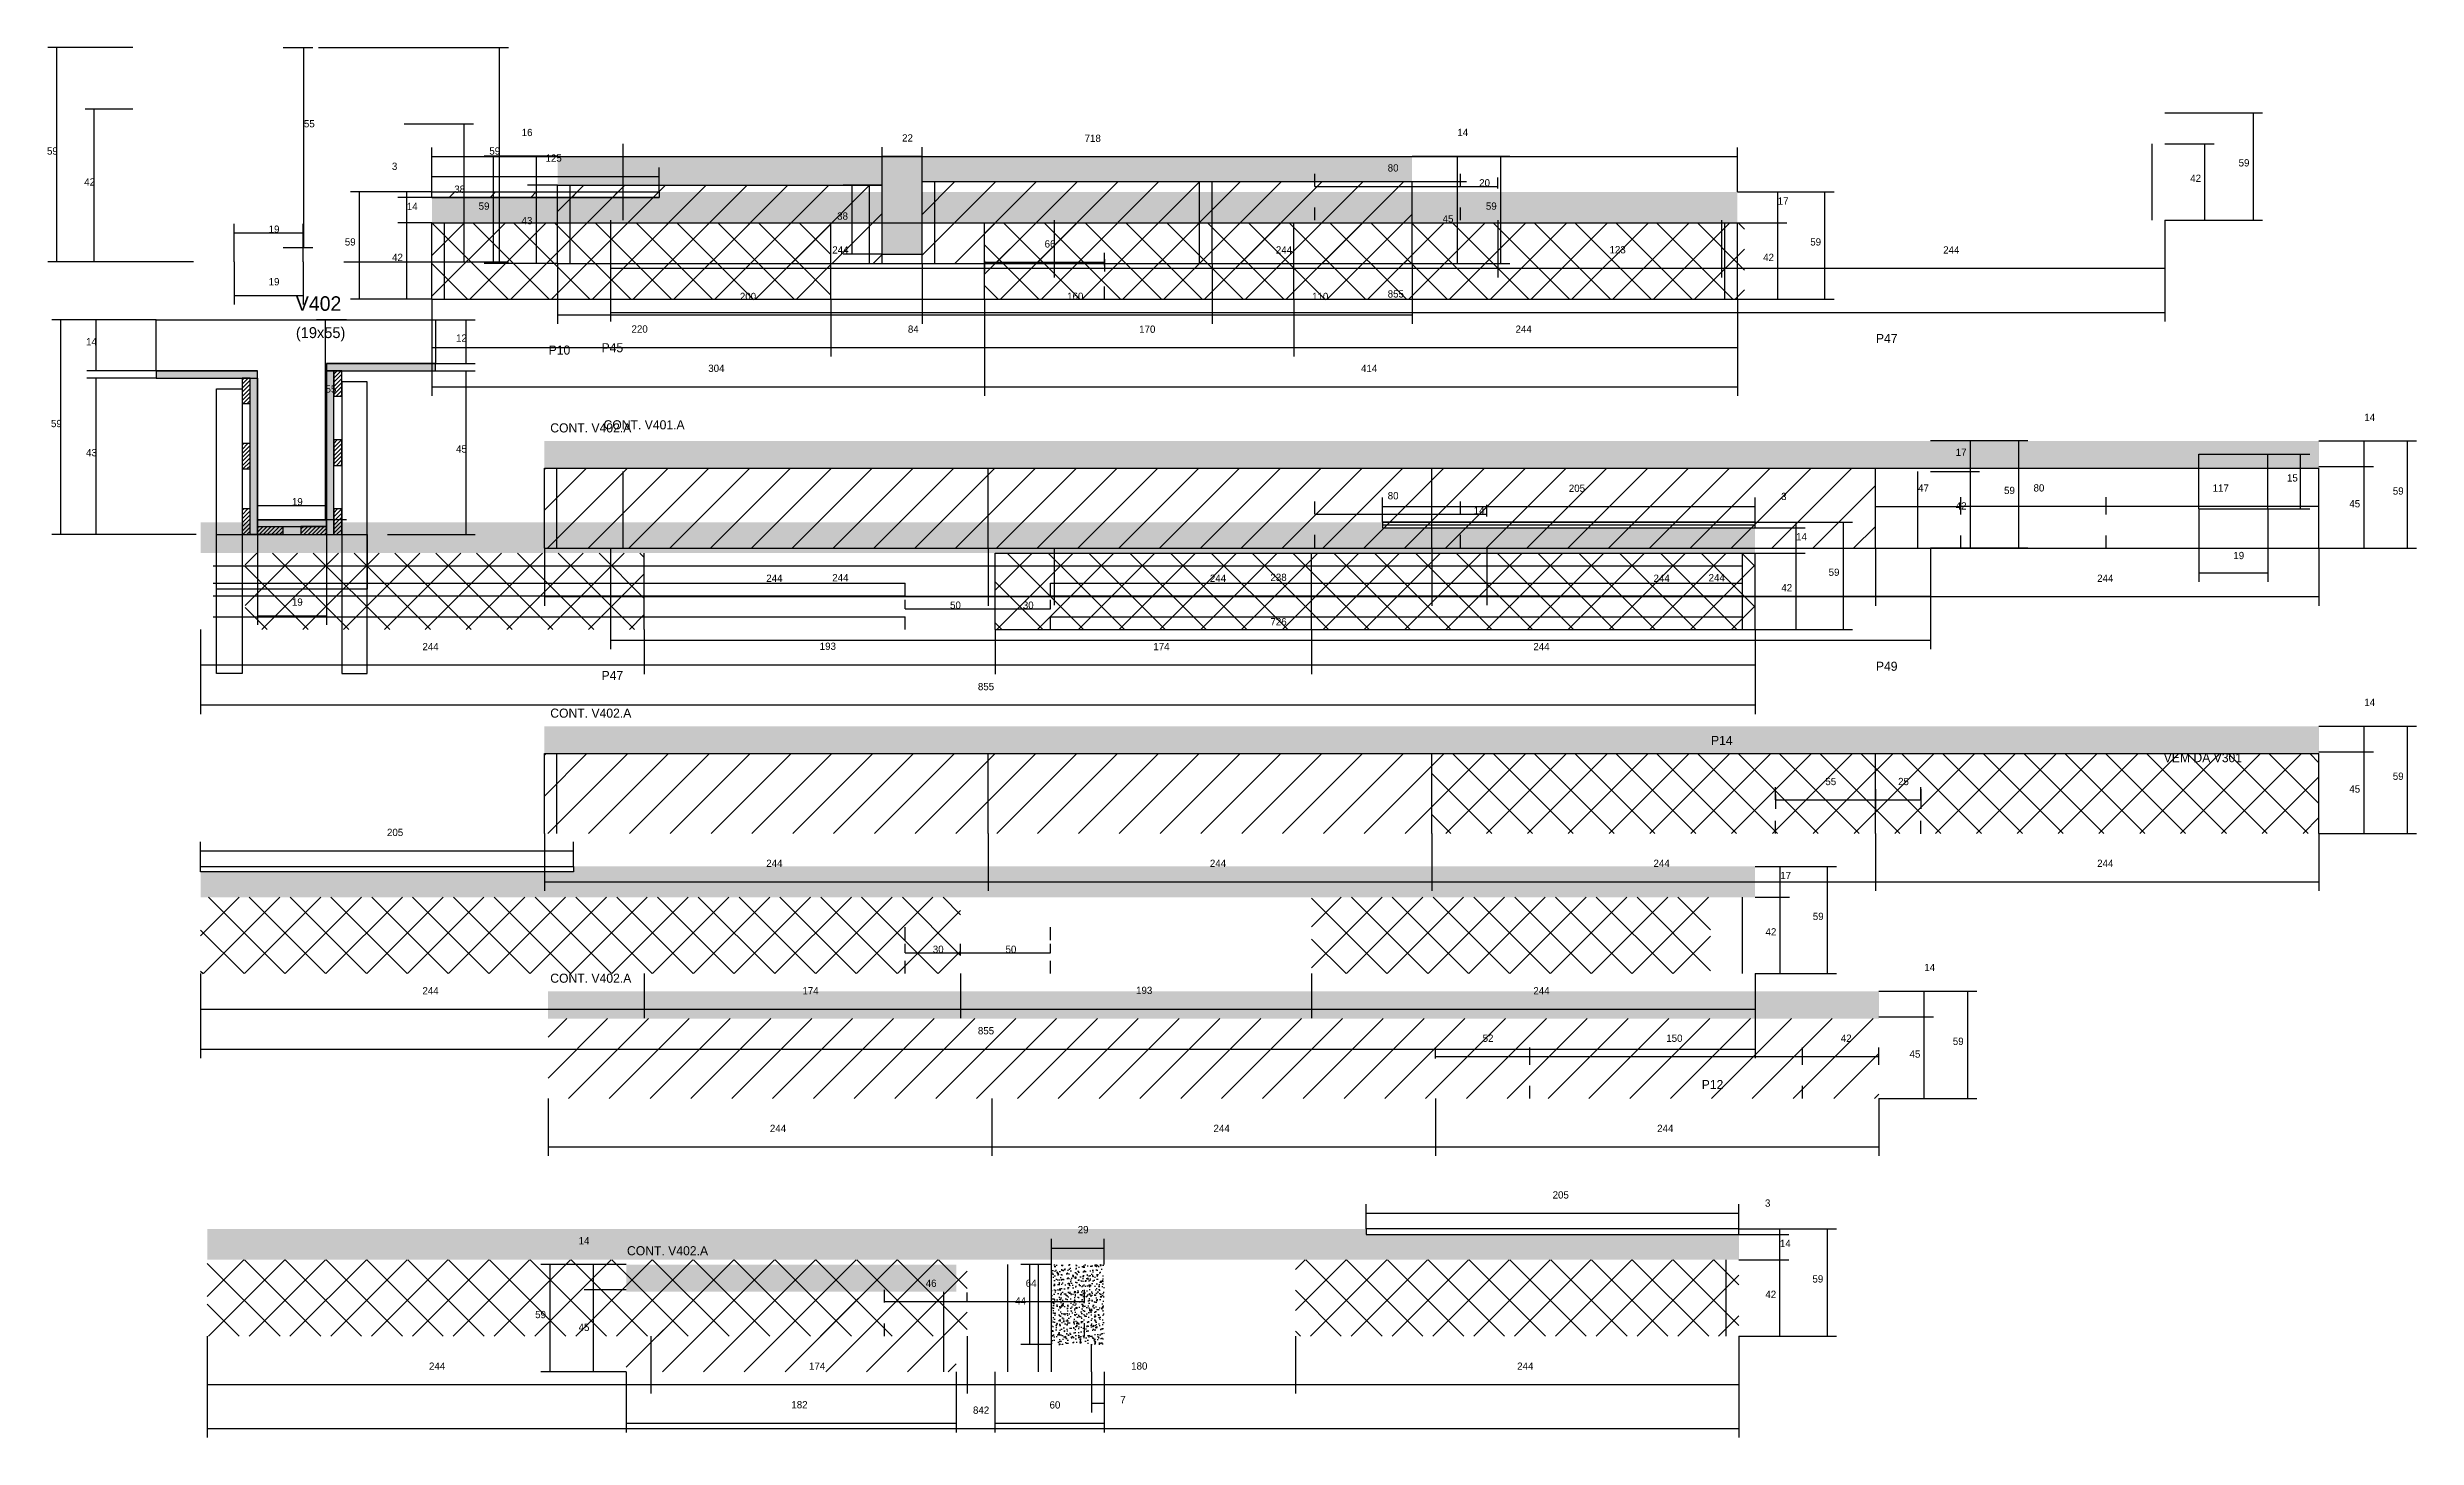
# Model space of a CAD drawing. Header units: metres. Extents: x -2848 to 22762, y -45195 to 1016.
# Drawn here: x 1463 to 2766, y -7215 to -6450 of the extents above; entities that cross this region are included whole.
import ezdxf

# ---------------------------------------------------------------- set-up
doc = ezdxf.new("R2010")
doc.units = ezdxf.units.M
for name, color, linetype in [('CONCRETO', 251, 'Continuous'), ('COTA', 4, 'Continuous'), ('Cota Seção (2x)', 4, 'Continuous'), ('Hachura', 253, 'Continuous'), ('Madeira', 126, 'Continuous'), ('NOMENCLATURA', 7, 'Continuous'), ('Painéis', 200, 'Continuous'), ('REAPROVEITAMENTO', 251, 'Continuous'), ('SARR_2.2x7', 40, 'Continuous'), ('SARR_3.5x7', 81, 'Continuous'), ('SARR_EDITAR', 141, 'Continuous'), ('Texto Seção', 7, 'Continuous')]:
    doc.layers.add(name, color=color, linetype=linetype)

msp = doc.modelspace()

# ---------------------------------------------------------------- hatches: boundary and pattern name
at = {"layer": 'COTA'}
h = msp.add_hatch(dxfattribs=at)
h.set_pattern_fill('AR-CONC', scale=0.03)
h.paths.add_polyline_path([(1944.4, -6563.9), (1944.4, -6523.9), (1944.4, -6523.9), (2213.9, -6523.9), (2213.9, -6523.9), (2213.9, -6509.9), (2213.9, -6509.9), (1743.9, -6509.9), (1743.9, -6509.9), (1743.9, -6525.9), (1743.9, -6525.9), (1922.4, -6525.9), (1922.4, -6525.9), (1922.4, -6563.9), (1922.4, -6563.9), (1944.4, -6563.9)])
h = msp.add_hatch(dxfattribs=at)
h.set_pattern_fill('AR-CONC', scale=0.03)
h.paths.add_polyline_path([(1978.8, -6546.6), (1978.8, -6529.6), (1978.8, -6529.6), (1799.8, -6529.6), (1799.8, -6529.6), (1799.8, -6532.6), (1799.8, -6532.6), (1674.8, -6532.6), (1674.8, -6532.6), (1674.8, -6546.6), (1674.8, -6546.6), (1978.8, -6546.6)])
h = msp.add_hatch(dxfattribs=at)
h.set_pattern_fill('AR-CONC', scale=0.03)
h.paths.add_polyline_path([(1978.8, -6529.6), (1978.8, -6546.6), (1978.8, -6546.6), (2392.8, -6546.6), (2392.8, -6546.6), (2392.8, -6529.6), (2392.8, -6529.6), (1978.8, -6529.6)])
h = msp.add_hatch(dxfattribs=at)
h.set_pattern_fill('AR-CONC', scale=0.03)
h.paths.add_polyline_path([(2712.7, -6681.6), (2712.7, -6666.6), (2712.7, -6666.6), (1736.7, -6666.6), (1736.7, -6666.6), (1736.7, -6681.6), (1736.7, -6681.6), (2712.7, -6681.6)])
h = msp.add_hatch(dxfattribs=at)
h.set_pattern_fill('AR-CONC', scale=0.03)
h.paths.add_polyline_path([(1984.6, -6711.3), (1547.6, -6711.3), (1547.6, -6711.3), (1547.6, -6728.3), (1547.6, -6728.3), (1984.6, -6728.3), (1984.6, -6728.3), (1984.6, -6711.3)])
h = msp.add_hatch(dxfattribs=at)
h.set_pattern_fill('AR-CONC', scale=0.03)
h.paths.add_polyline_path([(2197.6, -6714.3), (2402.6, -6714.3), (2402.6, -6714.3), (2402.6, -6728.3), (2402.6, -6728.3), (1984.6, -6728.3), (1984.6, -6728.3), (1984.6, -6711.3), (1984.6, -6711.3), (2197.6, -6711.3), (2197.6, -6711.3), (2197.6, -6714.3)])
h = msp.add_hatch(dxfattribs=at)
h.set_pattern_fill('AR-CONC', scale=0.03)
h.paths.add_polyline_path([(2712.7, -6838.5), (2712.7, -6823.5), (2712.7, -6823.5), (1736.7, -6823.5), (1736.7, -6823.5), (1736.7, -6838.5), (1736.7, -6838.5), (2712.7, -6838.5)])
h = msp.add_hatch(dxfattribs=at)
h.set_pattern_fill('AR-CONC', scale=0.03)
h.paths.add_polyline_path([(1752.6, -6903.6), (1547.6, -6903.6), (1547.6, -6903.6), (1547.6, -6917.6), (1547.6, -6917.6), (1965.6, -6917.6), (1965.6, -6917.6), (1965.6, -6900.6), (1965.6, -6900.6), (1752.6, -6900.6), (1752.6, -6900.6), (1752.6, -6903.6)])
h = msp.add_hatch(dxfattribs=at)
h.set_pattern_fill('AR-CONC', scale=0.03)
h.paths.add_polyline_path([(1965.6, -6900.6), (2402.6, -6900.6), (2402.6, -6900.6), (2402.6, -6917.6), (2402.6, -6917.6), (1965.6, -6917.6), (1965.6, -6917.6), (1965.6, -6900.6)])
h = msp.add_hatch(dxfattribs=at)
h.set_pattern_fill('AR-CONC', scale=0.03)
h.paths.add_polyline_path([(1738.7, -6969.3), (1738.7, -6984.3), (1738.7, -6984.3), (2470.7, -6984.3), (2470.7, -6984.3), (2470.7, -6969.3), (2470.7, -6969.3), (1738.7, -6969.3)])
h = msp.add_hatch(dxfattribs=at)
h.set_pattern_fill('AR-CONC', scale=0.03)
h.paths.add_polyline_path([(1551.2, -7100), (1551.2, -7117), (1551.2, -7117), (2393.7, -7117), (2393.7, -7117), (2393.7, -7103), (2393.7, -7103), (2188.7, -7103), (2188.7, -7103), (2188.7, -7100), (2188.7, -7100), (1551.2, -7100)])
h = msp.add_hatch(dxfattribs=at)
h.set_pattern_fill('AR-CONC', scale=0.03)
h.paths.add_polyline_path([(1781.7, -7119.6), (1781.7, -7134.6), (1781.7, -7134.6), (1963.2, -7134.6), (1963.2, -7134.6), (1963.2, -7119.6), (1963.2, -7119.6), (1781.7, -7119.6)])
h = msp.add_hatch(dxfattribs=at)
h.set_pattern_fill('AR-CONC', scale=0.03)
h.paths.add_polyline_path([(2044.5, -7163.6), (2044.5, -7119.6), (2044.5, -7119.6), (2015.5, -7119.6), (2015.5, -7119.6), (2015.5, -7163.6), (2015.5, -7163.6), (2044.5, -7163.6)])
at = {"layer": 'Hachura'}
h = msp.add_hatch(color=8, dxfattribs=at)
h.dxf.hatch_style = 1
h.paths.add_polyline_path([(1578.8, -6632), (1578.8, -6628), (1578.8, -6628), (1523.2, -6628), (1523.2, -6628), (1523.2, -6632), (1523.2, -6632), (1578.8, -6632)])
h = msp.add_hatch(dxfattribs=at)
h.set_pattern_fill('ANSI31', scale=0.5)
h.paths.add_polyline_path([(1570.4, -6646), (1574.8, -6646), (1574.8, -6646), (1574.8, -6632), (1574.8, -6632), (1570.4, -6632), (1570.4, -6632), (1570.4, -6646)])
h = msp.add_hatch(color=8, dxfattribs=at)
h.dxf.hatch_style = 1
h.paths.add_polyline_path([(1574.8, -6632), (1578.8, -6632), (1578.8, -6632), (1578.8, -6718), (1578.8, -6718), (1574.8, -6718), (1574.8, -6718), (1574.8, -6632)])
h = msp.add_hatch(color=8, dxfattribs=at)
h.dxf.hatch_style = 1
h.paths.add_polyline_path([(1676.8, -6628), (1676.8, -6624), (1676.8, -6624), (1616.8, -6624), (1616.8, -6624), (1616.8, -6628), (1616.8, -6628), (1676.8, -6628)])
h = msp.add_hatch(color=8, dxfattribs=at)
h.dxf.hatch_style = 1
h.paths.add_polyline_path([(1620.8, -6628), (1616.8, -6628), (1616.8, -6628), (1616.8, -6718), (1616.8, -6718), (1620.8, -6718), (1620.8, -6718), (1620.8, -6628)])
h = msp.add_hatch(dxfattribs=at)
h.set_pattern_fill('ANSI31', scale=0.5)
h.paths.add_polyline_path([(1620.8, -6642), (1625.2, -6642), (1625.2, -6642), (1625.2, -6628), (1625.2, -6628), (1620.8, -6628), (1620.8, -6628), (1620.8, -6642)])
h = msp.add_hatch(dxfattribs=at)
h.set_pattern_fill('ANSI31', scale=0.5)
h.paths.add_polyline_path([(1570.4, -6682), (1574.8, -6682), (1574.8, -6682), (1574.8, -6668), (1574.8, -6668), (1570.4, -6668), (1570.4, -6668), (1570.4, -6682)])
h = msp.add_hatch(dxfattribs=at)
h.set_pattern_fill('ANSI31', scale=0.5)
h.paths.add_polyline_path([(1620.8, -6680), (1625.2, -6680), (1625.2, -6680), (1625.2, -6666), (1625.2, -6666), (1620.8, -6666), (1620.8, -6666), (1620.8, -6680)])
h = msp.add_hatch(dxfattribs=at)
h.set_pattern_fill('ANSI31', scale=0.5)
h.paths.add_polyline_path([(1570.4, -6718), (1574.8, -6718), (1574.8, -6718), (1574.8, -6704), (1574.8, -6704), (1570.4, -6704), (1570.4, -6704), (1570.4, -6718)])
h = msp.add_hatch(color=8, dxfattribs=at)
h.dxf.hatch_style = 1
h.paths.add_polyline_path([(1616.8, -6713.6), (1616.8, -6710), (1616.8, -6710), (1578.8, -6710), (1578.8, -6710), (1578.8, -6713.6), (1578.8, -6713.6), (1616.8, -6713.6)])
h = msp.add_hatch(dxfattribs=at)
h.set_pattern_fill('ANSI31', scale=0.5)
h.paths.add_polyline_path([(1620.8, -6718), (1625.2, -6718), (1625.2, -6718), (1625.2, -6704), (1625.2, -6704), (1620.8, -6704), (1620.8, -6704), (1620.8, -6718)])
h = msp.add_hatch(dxfattribs=at)
h.set_pattern_fill('ANSI31', scale=0.5)
h.paths.add_polyline_path([(1578.8, -6718), (1578.8, -6713.6), (1578.8, -6713.6), (1592.8, -6713.6), (1592.8, -6713.6), (1592.8, -6718), (1592.8, -6718), (1578.8, -6718)])
h = msp.add_hatch(dxfattribs=at)
h.set_pattern_fill('ANSI31', scale=0.5)
h.paths.add_polyline_path([(1616.8, -6718), (1616.8, -6713.6), (1616.8, -6713.6), (1602.8, -6713.6), (1602.8, -6713.6), (1602.8, -6718), (1602.8, -6718), (1616.8, -6718)])
at = {"layer": 'REAPROVEITAMENTO'}
h = msp.add_hatch(dxfattribs=at)
h.set_pattern_fill('ANSI31', scale=5)
h.paths.add_polyline_path([(1922.4, -6568.9), (1922.4, -6525.9), (1922.4, -6525.9), (1743.9, -6525.9), (1743.9, -6525.9), (1743.9, -6568.9), (1743.9, -6568.9), (1922.4, -6568.9)])
h = msp.add_hatch(dxfattribs=at)
h.set_pattern_fill('ANSI31', scale=5)
h.paths.add_polyline_path([(2213.9, -6568.9), (2213.9, -6523.9), (2213.9, -6523.9), (1944.4, -6523.9), (1944.4, -6523.9), (1944.4, -6568.9), (1944.4, -6568.9), (2213.9, -6568.9)])
h = msp.add_hatch(dxfattribs=at)
h.set_pattern_fill('ANSI31', scale=5)
h.paths.add_polyline_path([(1799.8, -6532.6), (1799.8, -6529.6), (1799.8, -6529.6), (1674.8, -6529.6), (1674.8, -6529.6), (1674.8, -6532.6), (1674.8, -6532.6), (1799.8, -6532.6)])
h = msp.add_hatch(dxfattribs=at)
h.set_pattern_fill('ANSI37', scale=5)
h.paths.add_polyline_path([(1674.8, -6546.6), (1674.8, -6588.6), (1674.8, -6588.6), (1894.3, -6588.6), (1894.3, -6588.6), (1894.3, -6546.6), (1894.3, -6546.6), (1674.8, -6546.6)])
h = msp.add_hatch(dxfattribs=at)
h.set_pattern_fill('ANSI37', scale=5)
h.paths.add_polyline_path([(1978.8, -6546.6), (1978.8, -6588.6), (1978.8, -6588.6), (2396.8, -6588.6), (2396.8, -6588.6), (2396.8, -6546.6), (2396.8, -6546.6), (1978.8, -6546.6)])
h = msp.add_hatch(dxfattribs=at)
h.set_pattern_fill('ANSI31', scale=5)
h.paths.add_polyline_path([(2468.7, -6725.6), (2468.7, -6681.6), (2468.7, -6681.6), (1736.7, -6681.6), (1736.7, -6681.6), (1736.7, -6725.6), (1736.7, -6725.6), (2468.7, -6725.6)])
h = msp.add_hatch(dxfattribs=at)
h.set_pattern_fill('ANSI37', scale=5)
h.paths.add_polyline_path([(1572.1, -6728.3), (1572.1, -6770.3), (1572.1, -6770.3), (1791.6, -6770.3), (1791.6, -6770.3), (1791.6, -6728.3), (1791.6, -6728.3), (1572.1, -6728.3)])
h = msp.add_hatch(dxfattribs=at)
h.set_pattern_fill('ANSI37', scale=5)
h.paths.add_polyline_path([(1984.6, -6728.3), (1984.6, -6770.3), (1984.6, -6770.3), (2402.6, -6770.3), (2402.6, -6770.3), (2402.6, -6728.3), (2402.6, -6728.3), (1984.6, -6728.3)])
h = msp.add_hatch(dxfattribs=at)
h.set_pattern_fill('ANSI31', scale=5)
h.paths.add_polyline_path([(1736.7, -6838.5), (1736.7, -6882.5), (1736.7, -6882.5), (2224.7, -6882.5), (2224.7, -6882.5), (2224.7, -6838.5), (2224.7, -6838.5), (1736.7, -6838.5)])
h = msp.add_hatch(dxfattribs=at)
h.set_pattern_fill('ANSI37', scale=5)
h.paths.add_polyline_path([(2712.7, -6882.5), (2712.7, -6838.5), (2712.7, -6838.5), (2224.7, -6838.5), (2224.7, -6838.5), (2224.7, -6882.5), (2224.7, -6882.5), (2712.7, -6882.5)])
h = msp.add_hatch(dxfattribs=at)
h.set_pattern_fill('ANSI37', scale=5)
h.paths.add_polyline_path([(1965.6, -6917.6), (1965.6, -6959.6), (1965.6, -6959.6), (1547.6, -6959.6), (1547.6, -6959.6), (1547.6, -6917.6), (1547.6, -6917.6), (1965.6, -6917.6)])
h = msp.add_hatch(dxfattribs=at)
h.set_pattern_fill('ANSI37', scale=5)
h.paths.add_polyline_path([(2378.1, -6917.6), (2378.1, -6959.6), (2378.1, -6959.6), (2158.6, -6959.6), (2158.6, -6959.6), (2158.6, -6917.6), (2158.6, -6917.6), (2378.1, -6917.6)])
h = msp.add_hatch(dxfattribs=at)
h.set_pattern_fill('ANSI31', scale=5)
h.paths.add_polyline_path([(1738.7, -6984.3), (1738.7, -7028.3), (1738.7, -7028.3), (2470.7, -7028.3), (2470.7, -7028.3), (2470.7, -6984.3), (2470.7, -6984.3), (1738.7, -6984.3)])
h = msp.add_hatch(dxfattribs=at)
h.set_pattern_fill('ANSI37', scale=5)
h.paths.add_polyline_path([(1969.2, -7117), (1969.2, -7159), (1969.2, -7159), (1551.2, -7159), (1551.2, -7159), (1551.2, -7117), (1551.2, -7117), (1969.2, -7117)])
h = msp.add_hatch(dxfattribs=at)
h.set_pattern_fill('ANSI37', scale=5)
h.paths.add_polyline_path([(2149.7, -7117), (2149.7, -7159), (2149.7, -7159), (2393.7, -7159), (2393.7, -7159), (2393.7, -7117), (2393.7, -7117), (2149.7, -7117)])
h = msp.add_hatch(dxfattribs=at)
h.set_pattern_fill('ANSI31', scale=5)
h.paths.add_polyline_path([(1963.2, -7178.6), (1963.2, -7134.6), (1963.2, -7134.6), (1781.7, -7134.6), (1781.7, -7134.6), (1781.7, -7178.6), (1781.7, -7178.6), (1963.2, -7178.6)])

# ---------------------------------------------------------------- linework, layer by layer
at = {"layer": 'CONCRETO'}
msp.add_lwpolyline([(1523.2, -6628), (1523.2, -6600), (1676.8, -6600), (1676.8, -6624), (1616.8, -6624), (1616.8, -6710), (1578.8, -6710), (1578.8, -6628)], close=True, dxfattribs=at)
at = {"layer": 'COTA'}
for p, q in [((1510.4, -6450.1), (1463.6, -6450.1)), ((1468.6, -6568.1), (1468.6, -6450.1)), ((1612.4, -6450.1), (1716.9, -6450.1)), ((1711.9, -6568.1), (1711.9, -6450.1)), ((1510.4, -6484.1), (1484.1, -6484.1)), ((1489.1, -6568.1), (1489.1, -6484.1)), ((1659.6, -6492.1), (1697.6, -6492.1)), ((1692.6, -6568.1), (1692.6, -6492.1)), ((1743.9, -6509.9), (1703.6, -6509.9)), ((1708.6, -6568.9), (1708.6, -6509.9)), ((1743.9, -6509.9), (1727.4, -6509.9)), ((1732.4, -6525.9), (1732.4, -6509.9)), ((1922.4, -6525.9), (1922.4, -6504.9)), ((1922.4, -6509.9), (1944.4, -6509.9)), ((1944.4, -6523.9), (1944.4, -6504.9)), ((2213.9, -6509.9), (2243.8, -6509.9)), ((2213.9, -6509.9), (2267.7, -6509.9)), ((2238.8, -6523.9), (2238.8, -6509.9)), ((2262.7, -6568.9), (2262.7, -6509.9)), ((2628, -6503.1), (2655, -6503.1)), ((2650, -6545.1), (2650, -6503.1)), ((1674.8, -6529.6), (1674.8, -6516.1)), ((1674.8, -6521.1), (1799.8, -6521.1)), ((1743.9, -6525.9), (1727.4, -6525.9)), ((1743.9, -6525.9), (1727.4, -6525.9)), ((1732.4, -6568.9), (1732.4, -6525.9)), ((1799.8, -6529.6), (1799.8, -6516.1)), ((1922.4, -6525.9), (1901, -6525.9)), ((1906, -6563.9), (1906, -6525.9)), ((2160.5, -6526.6), (2160.5, -6521.6)), ((2160.5, -6526.6), (2240.5, -6526.6)), ((2213.9, -6523.9), (2243.8, -6523.9)), ((2213.9, -6523.9), (2243.8, -6523.9)), ((2238.8, -6568.9), (2238.8, -6523.9)), ((2240.5, -6526.6), (2240.5, -6521.6)), ((1674.8, -6529.6), (1630, -6529.6)), ((1635, -6588.6), (1635, -6529.6)), ((1674.8, -6529.6), (1656, -6529.6)), ((1674.8, -6532.6), (1656, -6532.6)), ((1674.8, -6532.6), (1656, -6532.6)), ((1661, -6532.6), (1661, -6529.6)), ((1661, -6546.6), (1661, -6532.6)), ((2392.8, -6529.6), (2420, -6529.6)), ((2392.8, -6529.6), (2446, -6529.6)), ((2415, -6546.6), (2415, -6529.6)), ((2441, -6588.6), (2441, -6529.6)), ((1674.8, -6546.6), (1656, -6546.6)), ((1674.8, -6546.6), (1656, -6546.6)), ((1661, -6588.6), (1661, -6546.6)), ((1773, -6545.1), (1773, -6576.6)), ((1773, -6545.1), (1773, -6600.9)), ((2017, -6545.1), (2017, -6576.6)), ((2017, -6545.1), (2017, -6576.6)), ((2261, -6545.1), (2261, -6576.6)), ((2392.8, -6546.6), (2420, -6546.6)), ((2392.8, -6546.6), (2420, -6546.6)), ((2415, -6588.6), (2415, -6546.6)), ((2628, -6545.1), (2628, -6600.9)), ((2628, -6545.1), (2655, -6545.1)), ((1922.4, -6563.9), (1901, -6563.9)), ((1507.7, -6568.1), (1463.6, -6568.1)), ((1543.6, -6568.1), (1484.1, -6568.1)), ((1566, -6568.1), (1566, -6591.5)), ((1604, -6568.1), (1604, -6591.5)), ((1626.4, -6568.1), (1716.9, -6568.1)), ((1626.4, -6568.1), (1697.6, -6568.1)), ((1743.9, -6568.9), (1703.6, -6568.9)), ((1743.9, -6568.9), (1727.4, -6568.9)), ((1743.9, -6568.9), (1743.9, -6602.2)), ((1773, -6571.6), (2017, -6571.6)), ((1944.4, -6568.9), (1944.4, -6602.2)), ((1944.4, -6568.9), (1944.4, -6602.2)), ((2017, -6571.6), (2261, -6571.6)), ((2103.9, -6568.9), (2103.9, -6602.2)), ((2103.9, -6568.9), (2103.9, -6602.2)), ((2213.9, -6568.9), (2243.8, -6568.9)), ((2213.9, -6568.9), (2267.7, -6568.9)), ((2213.9, -6568.9), (2213.9, -6602.2)), ((1566, -6586.5), (1604, -6586.5)), ((1674.8, -6588.6), (1630, -6588.6)), ((1674.8, -6588.6), (1656, -6588.6)), ((1674.8, -6588.6), (1674.8, -6620.2)), ((1674.8, -6588.6), (1674.8, -6641.8)), ((1894.3, -6588.6), (1894.3, -6620.2)), ((1894.3, -6588.6), (1894.3, -6620.2)), ((1978.8, -6588.6), (1978.8, -6620.2)), ((1978.8, -6588.6), (1978.8, -6641.8)), ((1978.8, -6588.6), (1978.8, -6620.2)), ((1978.8, -6588.6), (1978.8, -6641.8)), ((2148.8, -6588.6), (2148.8, -6620.2)), ((2148.8, -6588.6), (2148.8, -6620.2)), ((2392.8, -6588.6), (2392.8, -6620.2)), ((2392.8, -6588.6), (2392.8, -6641.8)), ((2392.8, -6588.6), (2420, -6588.6)), ((2392.8, -6588.6), (2446, -6588.6)), ((1523.2, -6600), (1465.8, -6600)), ((1470.8, -6718), (1470.8, -6600)), ((1523.2, -6600), (1485.1, -6600)), ((1490.1, -6628), (1490.1, -6600)), ((1676.8, -6600), (1698.6, -6600)), ((1693.6, -6624), (1693.6, -6600)), ((1743.9, -6597.2), (1944.4, -6597.2)), ((1773, -6595.9), (2628, -6595.9)), ((1944.4, -6597.2), (2103.9, -6597.2)), ((2103.9, -6597.2), (2213.9, -6597.2)), ((1674.8, -6615.2), (1894.3, -6615.2)), ((1894.3, -6615.2), (1978.8, -6615.2)), ((1978.8, -6615.2), (2148.8, -6615.2)), ((2148.8, -6615.2), (2392.8, -6615.2)), ((1523.2, -6628), (1485.1, -6628)), ((1523.2, -6632), (1485.1, -6632)), ((1490.1, -6718), (1490.1, -6632)), ((1676.8, -6624), (1698.6, -6624)), ((1676.8, -6628), (1698.6, -6628)), ((1693.6, -6718), (1693.6, -6628)), ((1674.8, -6636.8), (1978.8, -6636.8)), ((1978.8, -6636.8), (2392.8, -6636.8)), ((2499, -6666.3), (2526, -6666.3)), ((2521, -6683.3), (2521, -6666.3)), ((2712.7, -6666.6), (2742.6, -6666.6)), ((2712.7, -6666.6), (2766.4, -6666.6)), ((2737.6, -6680.6), (2737.6, -6666.6)), ((2761.4, -6725.6), (2761.4, -6666.6)), ((2499, -6683.3), (2526, -6683.3)), ((2499, -6683.3), (2526, -6683.3)), ((2521, -6725.3), (2521, -6683.3)), ((2684.6, -6673.9), (2707.6, -6673.9)), ((2702.6, -6703.9), (2702.6, -6673.9)), ((2712.7, -6680.6), (2742.6, -6680.6)), ((2712.7, -6680.6), (2742.6, -6680.6)), ((2737.6, -6725.6), (2737.6, -6680.6)), ((2197.6, -6711.3), (2197.6, -6697.7)), ((2402.6, -6711.3), (2402.6, -6697.7)), ((2468.7, -6703.6), (2468.7, -6697.6)), ((2515.7, -6702.6), (2515.7, -6697.5)), ((2515.7, -6703.6), (2515.7, -6697.6)), ((2595.7, -6702.5), (2595.7, -6697.5)), ((2595.7, -6702.6), (2595.7, -6697.5)), ((2712.7, -6707.1), (2712.7, -6697.5)), ((2160.5, -6706.8), (2160.5, -6701.8)), ((2160.5, -6706.8), (2240.5, -6706.8)), ((2197.6, -6702.7), (2402.6, -6702.7)), ((2240.5, -6706.8), (2240.5, -6701.8)), ((2468.7, -6702.6), (2515.7, -6702.6)), ((2515.7, -6702.5), (2595.7, -6702.5)), ((2595.7, -6702.5), (2712.7, -6702.5)), ((2646.7, -6703.9), (2646.7, -6744.1)), ((2684.6, -6703.9), (2684.6, -6744.1)), ((2684.6, -6703.9), (2707.6, -6703.9)), ((1545.2, -6718), (1465.8, -6718)), ((1545.2, -6718), (1485.1, -6718)), ((1578.8, -6718), (1578.8, -6767.7)), ((1616.8, -6718), (1616.8, -6767.7)), ((1650.4, -6718), (1698.6, -6718)), ((2402.6, -6711.3), (2430.1, -6711.3)), ((2402.6, -6711.3), (2456.1, -6711.3)), ((2402.6, -6714.3), (2430.1, -6714.3)), ((2402.6, -6714.3), (2430.1, -6714.3)), ((2425.1, -6714.3), (2425.1, -6711.3)), ((2425.1, -6728.3), (2425.1, -6714.3)), ((2451.1, -6770.3), (2451.1, -6711.3)), ((1736.7, -6725.6), (1736.7, -6757.2)), ((1773, -6725.3), (1773, -6756.9)), ((1773, -6725.3), (1773, -6781.1)), ((1980.7, -6725.6), (1980.7, -6757.2)), ((1980.7, -6725.6), (1980.7, -6757.2)), ((2017, -6725.3), (2017, -6756.9)), ((2017, -6725.3), (2017, -6756.9)), ((2224.7, -6725.6), (2224.7, -6757.2)), ((2224.7, -6725.6), (2224.7, -6757.2)), ((2255, -6725.3), (2255, -6756.9)), ((2402.6, -6728.3), (2430.1, -6728.3)), ((2402.6, -6728.3), (2430.1, -6728.3)), ((2425.1, -6770.3), (2425.1, -6728.3)), ((2468.7, -6725.6), (2468.7, -6757.2)), ((2468.7, -6725.6), (2468.7, -6757.2)), ((2499, -6725.3), (2499, -6781.1)), ((2499, -6725.3), (2526, -6725.3)), ((2712.7, -6725.6), (2742.6, -6725.6)), ((2712.7, -6725.6), (2766.4, -6725.6)), ((2712.7, -6725.6), (2712.7, -6757.2)), ((2646.7, -6739.1), (2684.6, -6739.1)), ((1578.8, -6762.7), (1616.8, -6762.7)), ((1736.7, -6752.2), (1980.7, -6752.2)), ((1773, -6751.9), (2017, -6751.9)), ((1980.7, -6752.2), (2224.7, -6752.2)), ((2017, -6751.9), (2255, -6751.9)), ((2224.7, -6752.2), (2468.7, -6752.2)), ((2468.7, -6752.2), (2712.7, -6752.2)), ((1547.6, -6770.3), (1547.6, -6794.8)), ((1547.6, -6770.3), (1547.6, -6816.8)), ((1791.6, -6770.3), (1791.6, -6794.8)), ((1791.6, -6770.3), (1791.6, -6794.8)), ((1984.6, -6770.3), (1984.6, -6794.8)), ((1984.6, -6770.3), (1984.6, -6794.8)), ((2158.6, -6770.3), (2158.6, -6794.8)), ((2158.6, -6770.3), (2158.6, -6794.8)), ((2402.6, -6770.3), (2402.6, -6816.8)), ((2402.6, -6770.3), (2402.6, -6794.8)), ((2402.6, -6770.3), (2430.1, -6770.3)), ((2402.6, -6770.3), (2456.1, -6770.3)), ((1773, -6776.1), (2499, -6776.1)), ((1547.6, -6789.8), (1791.6, -6789.8)), ((1791.6, -6789.8), (1984.6, -6789.8)), ((1984.6, -6789.8), (2158.6, -6789.8)), ((2158.6, -6789.8), (2402.6, -6789.8)), ((1547.6, -6811.8), (2402.6, -6811.8)), ((2712.7, -6823.5), (2742.6, -6823.5)), ((2712.7, -6823.5), (2766.4, -6823.5)), ((2737.6, -6837.5), (2737.6, -6823.5)), ((2761.4, -6882.5), (2761.4, -6823.5)), ((2712.7, -6837.5), (2742.6, -6837.5)), ((2712.7, -6837.5), (2742.6, -6837.5)), ((2737.6, -6882.5), (2737.6, -6837.5)), ((2413.7, -6861), (2413.7, -6869)), ((2413.7, -6864), (2468.7, -6864)), ((2468.7, -6864), (2468.7, -6859)), ((1547.6, -6900.6), (1547.6, -6887)), ((1547.6, -6892), (1752.6, -6892)), ((1736.7, -6882.5), (1736.7, -6914)), ((1752.6, -6900.6), (1752.6, -6887)), ((1980.7, -6882.5), (1980.7, -6914)), ((1980.7, -6882.5), (1980.7, -6914)), ((2224.7, -6882.5), (2224.7, -6914)), ((2224.7, -6882.5), (2224.7, -6914)), ((2468.7, -6882.5), (2468.7, -6914)), ((2468.7, -6882.5), (2468.7, -6914)), ((2712.7, -6882.5), (2742.6, -6882.5)), ((2712.7, -6882.5), (2766.4, -6882.5)), ((2712.7, -6882.5), (2712.7, -6914)), ((2402.6, -6900.6), (2421.4, -6900.6)), ((2402.6, -6900.6), (2447.4, -6900.6)), ((2416.4, -6917.6), (2416.4, -6900.6)), ((2442.4, -6959.6), (2442.4, -6900.6)), ((1736.7, -6909), (1980.7, -6909)), ((1980.7, -6909), (2224.7, -6909)), ((2224.7, -6909), (2468.7, -6909)), ((2402.6, -6917.6), (2421.4, -6917.6)), ((2402.6, -6917.6), (2421.4, -6917.6)), ((2416.4, -6959.6), (2416.4, -6917.6)), ((2468.7, -6909), (2712.7, -6909)), ((1547.6, -6959.6), (1547.6, -7006.1)), ((1547.6, -6959.6), (1547.6, -6984.1)), ((1791.6, -6959.6), (1791.6, -6984.1)), ((1791.6, -6959.6), (1791.6, -6984.1)), ((1965.6, -6959.6), (1965.6, -6984.1)), ((1965.6, -6959.6), (1965.6, -6984.1)), ((2158.6, -6959.6), (2158.6, -6984.1)), ((2158.6, -6959.6), (2158.6, -6984.1)), ((2402.6, -6959.6), (2402.6, -6984.1)), ((2402.6, -6959.6), (2402.6, -7006.1)), ((2402.6, -6959.6), (2421.4, -6959.6)), ((2402.6, -6959.6), (2447.4, -6959.6)), ((2470.7, -6969.3), (2500.6, -6969.3)), ((2470.7, -6969.3), (2524.5, -6969.3)), ((2495.6, -6983.3), (2495.6, -6969.3)), ((2519.5, -7028.3), (2519.5, -6969.3)), ((1547.6, -6979.1), (1791.6, -6979.1)), ((1791.6, -6979.1), (1965.6, -6979.1)), ((1965.6, -6979.1), (2158.6, -6979.1)), ((2158.6, -6979.1), (2402.6, -6979.1)), ((2470.7, -6983.3), (2500.6, -6983.3)), ((2470.7, -6983.3), (2500.6, -6983.3)), ((2495.6, -7028.3), (2495.6, -6983.3)), ((1547.6, -7001.1), (2402.6, -7001.1)), ((2226.7, -7006.3), (2226.7, -7000.2)), ((2226.7, -7005.2), (2278.7, -7005.2)), ((2278.7, -7006.3), (2278.7, -7000.2)), ((2278.7, -7005.2), (2278.7, -7000.2)), ((2278.7, -7005.2), (2428.7, -7005.2)), ((2428.7, -7005.2), (2428.7, -7000.2)), ((2428.7, -7005.2), (2428.7, -7000.2)), ((2428.7, -7005.2), (2470.7, -7005.2)), ((2470.7, -7009.8), (2470.7, -7000.2)), ((1738.7, -7028.3), (1738.7, -7059.8)), ((1982.7, -7028.3), (1982.7, -7059.8)), ((1982.7, -7028.3), (1982.7, -7059.8)), ((2226.7, -7028.3), (2226.7, -7059.8)), ((2226.7, -7028.3), (2226.7, -7059.8)), ((2470.7, -7028.3), (2500.6, -7028.3)), ((2470.7, -7028.3), (2524.5, -7028.3)), ((2470.7, -7028.3), (2470.7, -7059.8)), ((1738.7, -7054.8), (1982.7, -7054.8)), ((1982.7, -7054.8), (2226.7, -7054.8)), ((2226.7, -7054.8), (2470.7, -7054.8)), ((2188.7, -7100), (2188.7, -7086.4)), ((2393.7, -7100), (2393.7, -7086.4)), ((2188.7, -7091.4), (2393.7, -7091.4)), ((2393.7, -7100), (2421.2, -7100)), ((2393.7, -7100), (2447.3, -7100)), ((2416.2, -7103), (2416.2, -7100)), ((2442.3, -7159), (2442.3, -7100)), ((2015.5, -7119.6), (2015.5, -7105.5)), ((2015.5, -7110.5), (2044.5, -7110.5)), ((2044.5, -7119.6), (2044.5, -7105.5)), ((2393.7, -7103), (2421.2, -7103)), ((2393.7, -7103), (2421.2, -7103)), ((2416.2, -7117), (2416.2, -7103)), ((1781.7, -7119.6), (1734.8, -7119.6)), ((1739.8, -7178.6), (1739.8, -7119.6)), ((1781.7, -7119.6), (1758.6, -7119.6)), ((1763.6, -7133.6), (1763.6, -7119.6)), ((2015.5, -7119.6), (1998.7, -7119.6)), ((2003.7, -7163.6), (2003.7, -7119.6)), ((2393.7, -7117), (2421.2, -7117)), ((2393.7, -7117), (2421.2, -7117)), ((2416.2, -7159), (2416.2, -7117)), ((1781.7, -7133.6), (1758.6, -7133.6)), ((1781.7, -7133.6), (1758.6, -7133.6)), ((1763.6, -7178.6), (1763.6, -7133.6)), ((1923.7, -7140), (1923.7, -7135)), ((1923.7, -7140), (1969.2, -7140)), ((1969.2, -7140), (1969.2, -7135)), ((1969.2, -7140), (1969.2, -7135)), ((1969.2, -7140), (2033.7, -7140)), ((2033.7, -7140), (2033.7, -7135)), ((1551.2, -7159), (1551.2, -7190.6)), ((1551.2, -7159), (1551.2, -7214.8)), ((1795.2, -7159), (1795.2, -7190.6)), ((1795.2, -7159), (1795.2, -7190.6)), ((1969.2, -7159), (1969.2, -7190.6)), ((1969.2, -7159), (1969.2, -7190.6)), ((2015.5, -7163.6), (1998.7, -7163.6)), ((2149.7, -7159), (2149.7, -7190.6)), ((2149.7, -7159), (2149.7, -7190.6)), ((2393.7, -7159), (2393.7, -7214.8)), ((2393.7, -7159), (2393.7, -7190.6)), ((2393.7, -7159), (2421.2, -7159)), ((2393.7, -7159), (2447.3, -7159)), ((1781.7, -7178.6), (1734.8, -7178.6)), ((1781.7, -7178.6), (1758.6, -7178.6)), ((1781.7, -7178.6), (1781.7, -7211.9)), ((1963.2, -7178.6), (1963.2, -7211.9)), ((1984.5, -7178.6), (1984.5, -7211.9)), ((2037.6, -7178.6), (2037.6, -7200.9)), ((2044.5, -7178.6), (2044.5, -7211.9)), ((2044.6, -7178.6), (2044.6, -7200.9)), ((1551.2, -7185.6), (1795.2, -7185.6)), ((1795.2, -7185.6), (1969.2, -7185.6)), ((1969.2, -7185.6), (2149.7, -7185.6)), ((2149.7, -7185.6), (2393.7, -7185.6)), ((2037.6, -7195.9), (2044.6, -7195.9)), ((1551.2, -7209.8), (2393.7, -7209.8)), ((1781.7, -7206.9), (1963.2, -7206.9)), ((1984.5, -7206.9), (2044.5, -7206.9))]:
    msp.add_line(p, q, dxfattribs=at)
at = {"layer": 'Cota Seção (2x)'}
for p, q in [((1593, -6450.1), (1609.4, -6450.1)), ((1604.4, -6560.1), (1604.4, -6450.1)), ((2628, -6486.1), (2681.6, -6486.1)), ((2676.6, -6545.1), (2676.6, -6486.1)), ((1674.8, -6529.6), (1674.8, -6505.2)), ((1674.8, -6510.2), (2392.8, -6510.2)), ((2392.8, -6529.6), (2392.8, -6505.2)), ((2240.5, -6526.6), (2240.5, -6521.6)), ((2240.5, -6526.6), (2261, -6526.6)), ((2261, -6527.8), (2261, -6521.6)), ((1566, -6568.1), (1566, -6547.1)), ((1566, -6552.1), (1604, -6552.1)), ((1604, -6568.1), (1604, -6547.1)), ((2261, -6545.1), (2261, -6576.6)), ((2384, -6545.1), (2384, -6576.6)), ((2384, -6545.1), (2384, -6576.6)), ((2628, -6545.1), (2628, -6576.6)), ((2628, -6545.1), (2681.6, -6545.1)), ((1593, -6560.1), (1609.4, -6560.1)), ((2044.8, -6566.6), (2044.8, -6573.3)), ((1978.8, -6567.6), (1978.8, -6573.3)), ((1978.8, -6568.3), (2044.8, -6568.3)), ((2261, -6571.6), (2384, -6571.6)), ((2384, -6571.6), (2628, -6571.6)), ((1627.8, -6600), (1611.3, -6600)), ((1616.3, -6710), (1616.3, -6600)), ((2499, -6666.3), (2552.6, -6666.3)), ((2547.6, -6725.3), (2547.6, -6666.3)), ((1578.8, -6718), (1578.8, -6697)), ((1616.8, -6718), (1616.8, -6697)), ((1578.8, -6702), (1616.8, -6702)), ((1627.8, -6710), (1611.3, -6710)), ((2240.5, -6706.8), (2240.5, -6701.8)), ((2240.5, -6706.8), (2255, -6706.8)), ((2255, -6708.1), (2255, -6701.8)), ((2255, -6725.3), (2255, -6756.9)), ((2499, -6725.3), (2499, -6756.9)), ((2499, -6725.3), (2552.6, -6725.3)), ((1935.1, -6758.9), (1935.1, -6753.9)), ((1935.1, -6758.9), (1984.6, -6758.9)), ((1984.6, -6760.4), (1984.6, -6753.9)), ((1984.6, -6758.9), (1984.6, -6753.9)), ((1984.6, -6758.9), (2015.1, -6758.9)), ((2015.1, -6758.9), (2015.1, -6753.9)), ((2255, -6751.9), (2499, -6751.9)), ((2468.7, -6858.2), (2468.7, -6869)), ((2468.7, -6864), (2493.7, -6864)), ((2493.7, -6858.2), (2493.7, -6869)), ((1935.1, -6948.2), (1935.1, -6943.2)), ((1965.6, -6949.7), (1965.6, -6943.2)), ((1965.6, -6948.2), (1965.6, -6943.2)), ((2015.1, -6948.2), (2015.1, -6943.2)), ((1935.1, -6948.2), (1965.6, -6948.2)), ((1965.6, -6948.2), (2015.1, -6948.2))]:
    msp.add_line(p, q, dxfattribs=at)
at = {"layer": 'Madeira'}
for points in [[(1570.4, -6646), (1574.8, -6646), (1574.8, -6632), (1570.4, -6632)], [(1620.8, -6642), (1625.2, -6642), (1625.2, -6628), (1620.8, -6628)], [(1570.4, -6682), (1574.8, -6682), (1574.8, -6668), (1570.4, -6668)], [(1620.8, -6680), (1625.2, -6680), (1625.2, -6666), (1620.8, -6666)], [(1570.4, -6718), (1574.8, -6718), (1574.8, -6704), (1570.4, -6704)], [(1620.8, -6718), (1625.2, -6718), (1625.2, -6704), (1620.8, -6704)], [(1578.8, -6718), (1578.8, -6713.6), (1592.8, -6713.6), (1592.8, -6718)], [(1616.8, -6718), (1616.8, -6713.6), (1602.8, -6713.6), (1602.8, -6718)]]:
    msp.add_lwpolyline(points, close=True, dxfattribs=at)
at = {"layer": 'Painéis'}
for p, q in [((1743.9, -6525.9), (1922.4, -6525.9)), ((1743.9, -6568.9), (1743.9, -6525.9)), ((1922.4, -6563.9), (1922.4, -6525.9)), ((1944.4, -6523.9), (2103.9, -6523.9)), ((1944.4, -6568.9), (1944.4, -6523.9)), ((2103.9, -6523.9), (2213.9, -6523.9)), ((2103.9, -6568.9), (2103.9, -6523.9)), ((2213.9, -6568.9), (2213.9, -6523.9)), ((1674.8, -6529.6), (1799.8, -6529.6)), ((1674.8, -6532.6), (1799.8, -6532.6)), ((1674.8, -6546.6), (1978.8, -6546.6)), ((1674.8, -6588.6), (1674.8, -6546.6)), ((1894.3, -6588.6), (1894.3, -6546.6)), ((1978.8, -6546.6), (2392.8, -6546.6)), ((1978.8, -6588.6), (1978.8, -6546.6)), ((2148.8, -6588.6), (2148.8, -6546.6)), ((2392.8, -6588.6), (2392.8, -6546.6)), ((1922.4, -6563.9), (1944.4, -6563.9)), ((1944.4, -6568.9), (1944.4, -6563.9)), ((1743.9, -6568.9), (1944.4, -6568.9)), ((1944.4, -6568.9), (2103.9, -6568.9)), ((2103.9, -6568.9), (2213.9, -6568.9)), ((1674.8, -6588.6), (1978.8, -6588.6)), ((1978.8, -6588.6), (2392.8, -6588.6)), ((1523.2, -6628), (1578.8, -6628)), ((1616.8, -6624), (1676.8, -6624)), ((1736.7, -6681.6), (2712.7, -6681.6)), ((1736.7, -6725.6), (1736.7, -6681.6)), ((1980.7, -6725.6), (1980.7, -6681.6)), ((2224.7, -6725.6), (2224.7, -6681.6)), ((2468.7, -6725.6), (2468.7, -6681.6)), ((2646.7, -6673.9), (2684.6, -6673.9)), ((2646.7, -6703.9), (2646.7, -6673.9)), ((2684.6, -6703.9), (2684.6, -6673.9)), ((2712.7, -6725.6), (2712.7, -6681.6)), ((1578.8, -6710), (1616.8, -6710)), ((2646.7, -6703.9), (2684.6, -6703.9)), ((2197.6, -6711.3), (2402.6, -6711.3)), ((2197.6, -6714.3), (2402.6, -6714.3)), ((1736.7, -6725.6), (2712.7, -6725.6)), ((1791.6, -6770.3), (1791.6, -6728.3)), ((1984.6, -6728.3), (2402.6, -6728.3)), ((1984.6, -6770.3), (1984.6, -6728.3)), ((2158.6, -6770.3), (2158.6, -6728.3)), ((2402.6, -6770.3), (2402.6, -6728.3)), ((1984.6, -6770.3), (2402.6, -6770.3)), ((1736.7, -6838.5), (2712.7, -6838.5)), ((1736.7, -6882.5), (1736.7, -6838.5)), ((1980.7, -6882.5), (1980.7, -6838.5)), ((2224.7, -6882.5), (2224.7, -6838.5)), ((2468.7, -6882.5), (2468.7, -6838.5)), ((2712.7, -6882.5), (2712.7, -6838.5))]:
    msp.add_line(p, q, dxfattribs=at)
for points in [[(1674.8, -6529.6), (1799.8, -6529.6), (1799.8, -6532.6), (1674.8, -6532.6)], [(1578.8, -6632), (1578.8, -6628), (1523.2, -6628), (1523.2, -6632)], [(1574.8, -6632), (1578.8, -6632), (1578.8, -6718), (1574.8, -6718)], [(1676.8, -6628), (1676.8, -6624), (1616.8, -6624), (1616.8, -6628)], [(1620.8, -6628), (1616.8, -6628), (1616.8, -6718), (1620.8, -6718)], [(1616.8, -6713.6), (1616.8, -6710), (1578.8, -6710), (1578.8, -6713.6)], [(2402.6, -6711.3), (2197.6, -6711.3), (2197.6, -6714.3), (2402.6, -6714.3)], [(1547.6, -6900.6), (1752.6, -6900.6), (1752.6, -6903.6), (1547.6, -6903.6)], [(2393.7, -7100), (2188.7, -7100), (2188.7, -7103), (2393.7, -7103)]]:
    msp.add_lwpolyline(points, close=True, dxfattribs=at)
at = {"layer": 'SARR_2.2x7'}
for p, q in [((1780, -6545.1), (1780, -6503.1)), ((2621, -6545.1), (2621, -6503.1)), ((1750.9, -6568.9), (1750.9, -6525.9)), ((1915.4, -6568.9), (1915.4, -6525.9)), ((1922.4, -6568.9), (1922.4, -6525.9)), ((1951.4, -6568.9), (1951.4, -6523.9)), ((2096.9, -6568.9), (2096.9, -6523.9)), ((2160.5, -6526.6), (2160.5, -6519.6)), ((2240.5, -6526.6), (2240.5, -6519.6)), ((2160.5, -6545.1), (2160.5, -6538.1)), ((2240.5, -6545.1), (2240.5, -6538.1)), ((1681.8, -6588.6), (1681.8, -6546.6)), ((2385.9, -6588.6), (2385.9, -6546.6)), ((2044.8, -6570.1), (2044.8, -6563.1)), ((2044.8, -6588.6), (2044.8, -6581.6)), ((1743.6, -6725.6), (1743.6, -6681.6)), ((1780, -6725.3), (1780, -6683.3)), ((2492, -6725.3), (2492, -6683.3)), ((2160.5, -6706.8), (2160.5, -6699.8)), ((2240.5, -6706.8), (2240.5, -6699.8)), ((2515.7, -6707.1), (2515.7, -6700.1)), ((2595.7, -6707.1), (2595.7, -6700.1)), ((2160.5, -6725.3), (2160.5, -6718.3)), ((2240.5, -6725.3), (2240.5, -6718.3)), ((2515.7, -6725.6), (2515.7, -6718.6)), ((2595.7, -6725.6), (2595.7, -6718.6)), ((1554.5, -6735.3), (1791.6, -6735.3)), ((1791.6, -6735.3), (1984.6, -6735.3)), ((1984.6, -6735.3), (2158.6, -6735.3)), ((2158.6, -6735.3), (2395.6, -6735.3)), ((2395.6, -6770.3), (2395.6, -6728.3)), ((1554.5, -6744.8), (1791.6, -6744.8)), ((1791.6, -6744.8), (1935.1, -6744.8)), ((1935.1, -6751.8), (1935.1, -6744.8)), ((2015.1, -6744.8), (2158.6, -6744.8)), ((2015.1, -6751.8), (2015.1, -6744.8)), ((2158.6, -6744.8), (2395.6, -6744.8)), ((1554.5, -6751.8), (1791.6, -6751.8)), ((1791.6, -6751.8), (1935.1, -6751.8)), ((2015.1, -6751.8), (2158.6, -6751.8)), ((2158.6, -6751.8), (2395.6, -6751.8)), ((1554.5, -6763.3), (1791.6, -6763.3)), ((1791.6, -6763.3), (1935.1, -6763.3)), ((1935.1, -6770.3), (1935.1, -6763.3)), ((2015.1, -6763.3), (2158.6, -6763.3)), ((2015.1, -6770.3), (2015.1, -6763.3)), ((2158.6, -6763.3), (2395.6, -6763.3)), ((1743.6, -6882.5), (1743.6, -6838.5)), ((2413.7, -6864), (2413.7, -6857)), ((2493.7, -6864), (2493.7, -6857)), ((2413.7, -6882.5), (2413.7, -6875.5)), ((2493.7, -6882.6), (2493.7, -6875.5)), ((2395.6, -6959.6), (2395.6, -6917.6)), ((1935.1, -6941.1), (1935.1, -6934.1)), ((2015.1, -6941.1), (2015.1, -6934.1)), ((1935.1, -6959.6), (1935.1, -6952.6)), ((2015.1, -6959.6), (2015.1, -6952.6)), ((2278.7, -7009.8), (2278.7, -7002.8)), ((2428.7, -7009.8), (2428.7, -7002.8)), ((2278.7, -7028.3), (2278.7, -7021.3)), ((2428.7, -7028.3), (2428.7, -7021.3)), ((1991.5, -7178.6), (1991.5, -7119.6)), ((2008.5, -7178.6), (2008.5, -7119.6)), ((2015.5, -7178.6), (2015.5, -7119.6)), ((2386.7, -7159), (2386.7, -7117)), ((1923.7, -7140.5), (1923.7, -7133.5)), ((1956.3, -7178.6), (1956.3, -7134.6)), ((2033.7, -7140.5), (2033.7, -7133.5)), ((1923.7, -7159), (1923.7, -7152)), ((2033.7, -7159), (2033.7, -7152)), ((2037.6, -7178.6), (2037.6, -7163.6))]:
    msp.add_line(p, q, dxfattribs=at)
at = {"layer": 'SARR_3.5x7'}
for points in [[(1556.4, -6638), (1570.4, -6638), (1570.4, -6794.5), (1556.4, -6794.5)], [(1639.2, -6634), (1625.2, -6634), (1625.2, -6794.5), (1639.2, -6794.5)], [(1556.4, -6718), (1639.2, -6718), (1639.2, -6748.1), (1556.4, -6748.1)]]:
    msp.add_lwpolyline(points, close=True, dxfattribs=at)
at = {"layer": 'SARR_EDITAR'}
msp.add_line((2197.6, -6712.8), (2402.6, -6712.8), dxfattribs=at)

# ---------------------------------------------------------------- texts
at = {"layer": 'COTA'}
for s, p in [('16', (1724.2, -6498.9)), ('22', (1933.4, -6501.9)), ('14', (2238.8, -6498.9)), ('59', (1463.1, -6509.1)), ('3', (1652.8, -6517.5)), ('59', (1706.4, -6509.1)), ('125', (1737.3, -6513)), ('80', (2200.5, -6518.4)), ('42', (1483.6, -6526.1)), ('38', (1687.1, -6530.1)), ('42', (2641.9, -6524.1)), ('14', (1661, -6539.6)), ('59', (1700.5, -6539.4)), ('38', (1897.7, -6544.9)), ('59', (2254.5, -6539.4)), ('17', (2415, -6536.6)), ('43', (1724.1, -6547.4)), ('45', (2230.7, -6546.4)), ('59', (1626.9, -6559.1)), ('42', (1652.9, -6567.6)), ('244', (1895, -6563.5)), ('244', (2139, -6563.5)), ('42', (2407, -6567.6)), ('59', (2432.9, -6559.1)), ('19', (1585, -6581)), ('200', (1844.2, -6589.1)), ('160', (2024.2, -6589)), ('110', (2158.9, -6589.1)), ('855', (2200.5, -6587.7)), ('220', (1784.6, -6607)), ('84', (1936.6, -6607.1)), ('170', (2063.8, -6607.1)), ('244', (2270.8, -6607.1)), ('14', (1484.6, -6614)), ('12', (1688.1, -6612)), ('304', (1826.8, -6628.6)), ('414', (2185.8, -6628.7)), ('59', (1465.3, -6659)), ('14', (2737.6, -6655.6)), ('43', (1484.6, -6675)), ('45', (1688.1, -6673)), ('17', (2512.9, -6674.8)), ('80', (2200.5, -6698.7)), ('205', (2300.1, -6694.6)), ('3', (2416.9, -6699.1)), ('47', (2492.2, -6694.5)), ('80', (2555.7, -6694.4)), ('117', (2654.2, -6694.5)), ('15', (2695.1, -6688.9)), ('59', (2753.3, -6696.1)), ('42', (2512.9, -6704.3)), ('45', (2729.4, -6703.1)), ('14', (2425.1, -6721.3)), ('59', (2443, -6740.8)), ('19', (2665.6, -6731.6)), ('244', (1858.7, -6744.1)), ('244', (1895, -6743.8)), ('244', (2102.7, -6744.1)), ('238', (2136, -6743.6)), ('244', (2346.7, -6744.1)), ('42', (2417, -6749.3)), ('244', (2590.7, -6744.1)), ('19', (1597.8, -6757.2)), ('726', (2136, -6768)), ('244', (1669.6, -6781.7)), ('193', (1888.1, -6781.5)), ('174', (2071.6, -6781.7)), ('244', (2280.6, -6781.7)), ('855', (1975.1, -6803.7)), ('14', (2737.6, -6812.4)), ('55', (2441.2, -6855.9)), ('59', (2753.3, -6853)), ('45', (2729.4, -6860)), ('205', (1650.1, -6883.9)), ('244', (1858.7, -6900.9)), ('244', (2102.7, -6900.9)), ('244', (2346.7, -6900.9)), ('17', (2416.4, -6907.6)), ('244', (2590.7, -6900.9)), ('59', (2434.3, -6930.1)), ('42', (2408.3, -6938.6)), ('14', (2495.6, -6958.2)), ('244', (1669.6, -6971)), ('174', (1878.6, -6971)), ('193', (2062.1, -6970.8)), ('244', (2280.6, -6971)), ('855', (1975.1, -6993)), ('52', (2252.7, -6997.1)), ('150', (2353.7, -6997.1)), ('42', (2449.7, -6997.1)), ('59', (2511.3, -6998.8)), ('45', (2487.5, -7005.8)), ('244', (1860.7, -7046.7)), ('244', (2104.7, -7046.7)), ('244', (2348.7, -7046.7)), ('205', (2291.2, -7083.3)), ('3', (2408, -7087.8)), ('29', (2030, -7102.4)), ('14', (1755.5, -7108.5)), ('14', (2416.2, -7110)), ('46', (1946.4, -7131.9)), ('64', (2001.4, -7131.9)), ('59', (2434.1, -7129.5)), ('44', (1995.6, -7141.6)), ('42', (2408.2, -7138)), ('59', (1731.6, -7149.1)), ('45', (1755.5, -7156.1)), ('244', (1673.2, -7177.5)), ('174', (1882.2, -7177.5)), ('180', (2059.4, -7177.4)), ('244', (2271.7, -7177.5)), ('7', (2053.4, -7195.9)), ('182', (1872.5, -7198.7)), ('842', (1972.4, -7201.7)), ('60', (2014.5, -7198.8))]:
    msp.add_text(s, height=4, dxfattribs=at).set_placement(p)
at = {"layer": 'Cota Seção (2x)'}
for s, p in [('55', (1604.4, -6494.1)), ('718', (2033.8, -6502.1)), ('59', (2668.5, -6515.6)), ('20', (2250.8, -6526.6)), ('19', (1585, -6552.1)), ('66', (2011.8, -6560.2)), ('123', (2322.5, -6563.4)), ('244', (2506, -6563.5)), ('55', (1616.3, -6640)), ('59', (2539.5, -6695.8)), ('19', (1597.8, -6702)), ('14', (2247.8, -6706.8)), ('244', (2377, -6743.8)), ('50', (1959.8, -6758.9)), ('30', (1999.8, -6758.9)), ('25', (2481.2, -6855.9)), ('30', (1950.3, -6948.2)), ('50', (1990.3, -6948.2))]:
    msp.add_text(s, height=4, dxfattribs=at).set_placement(p)
at = {"layer": 'NOMENCLATURA'}
for s, p in [('P10', (1739, -6619.1)), ('P45', (1768.1, -6617.8)), ('P47', (2469, -6612.7)), ('P49', (2469, -6793)), ('P47', (1768.1, -6798.1)), ('P14', (2378.3, -6833.8)), ('P12', (2373.2, -7023.1))]:
    msp.add_text(s, height=5, dxfattribs=at).set_placement(p)
at = {"layer": 'Texto Seção'}
for s, height, p in [('V402', 8, (1600, -6595)), ('(19x55)', 6, (1600, -6610)), ('CONT. V402.A', 5, (1739.9, -6661.9)), ('CONT. V401.A', 5, (1769.2, -6660.2)), ('CONT. V402.A', 5, (1739.9, -6818.8)), ('VEM DA V301', 5, (2627.3, -6843.3)), ('CONT. V402.A', 5, (1739.9, -6964.6)), ('CONT. V402.A', 5, (1782.1, -7114.5))]:
    msp.add_text(s, height=height, dxfattribs=at).set_placement(p)

doc.saveas('drawing.dxf')
